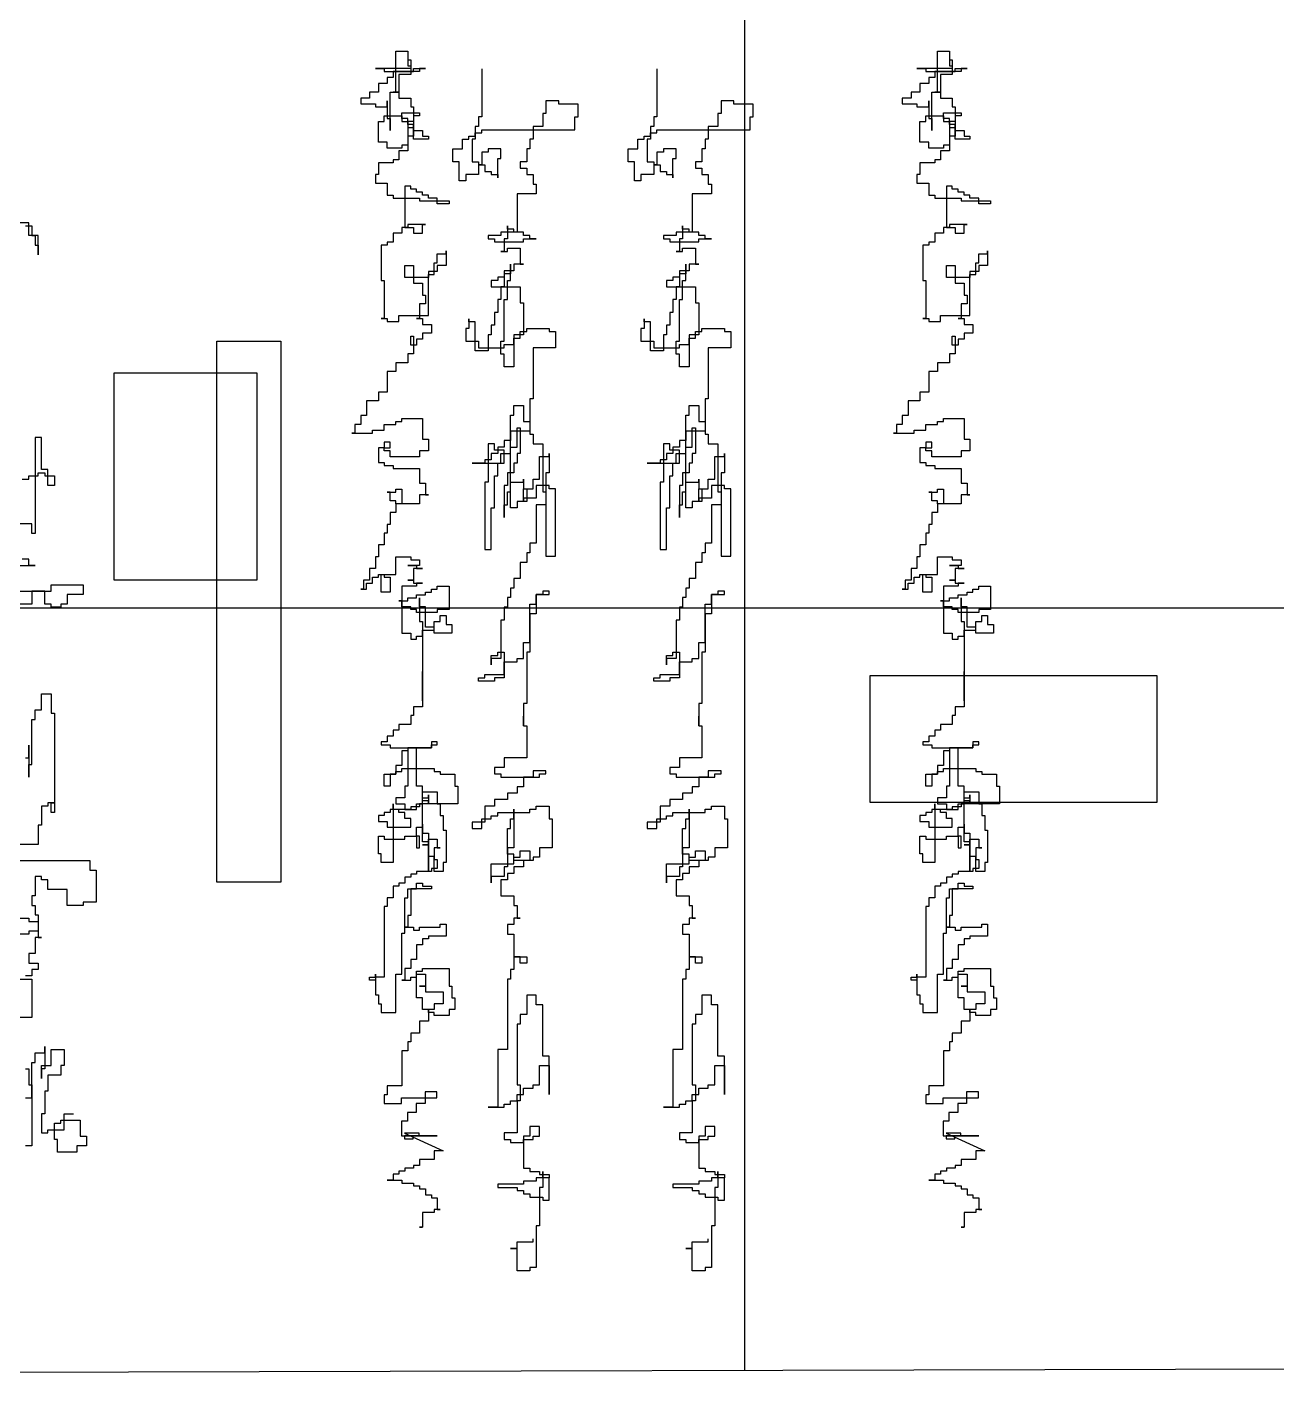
# Model space of a CAD drawing. Extents: x 225307 to 340959, y 27372 to 84205.
# Drawn here: x 320491 to 322197, y 73647 to 75524 of the extents above; entities that cross this region are included whole.
import ezdxf

# ---------------------------------------------------------------- set-up
doc = ezdxf.new("R2010")
doc.units = 0
doc.header["$MEASUREMENT"] = 0
doc.layers.get('0').update_dxf_attribs({"linetype": 'CONTINUOUS'})
for name, color, linetype in [('3', 7, 'CONTINUOUS'), ('PH', 8, 'CONTINUOUS'), ('道路', 3, 'CONTINUOUS')]:
    doc.layers.add(name, color=color, linetype=linetype)

msp = doc.modelspace()

# ---------------------------------------------------------------- linework, layer by layer
at = {"color": 251}
for points in [[(321010.6, 75491.6), (321010.6, 75479.5), (321014.6, 75479.5), (321014.6, 75467.5), (320966.4, 75467.5), (320978.4, 75467.5), (320978.4, 75463.5), (321018.6, 75463.5), (321018.6, 75467.5), (321034.7, 75467.5), (321026.7, 75467.5), (321026.7, 75463.5), (320990.5, 75463.5), (320990.5, 75455.4), (320982.5, 75455.4), (320982.5, 75447.4), (320970.4, 75447.4), (320970.4, 75435.3), (320958.3, 75435.3), (320958.3, 75427.3), (320946.3, 75427.3), (320946.3, 75419.3), (320966.4, 75419.3), (320966.4, 75415.2), (320982.5, 75415.2), (320982.5, 75423.3), (320982.5, 75399.2), (320986.5, 75399.2), (320986.5, 75383.1), (320986.5, 75435.3), (320994.5, 75435.3), (320994.5, 75491.6), (321010.6, 75491.6), (321010.6, 75471.5), (321014.6, 75471.5), (321014.6, 75459.4), (320998.5, 75459.4), (320998.5, 75435.3), (320990.5, 75435.3), (320998.5, 75435.3), (320998.5, 75427.3), (321014.6, 75427.3), (321014.6, 75415.2), (321018.6, 75415.2), (321018.6, 75375.1), (321010.6, 75375.1), (321010.6, 75363), (321002.6, 75363), (321002.6, 75359), (320982.5, 75359), (320982.5, 75367), (320970.4, 75367), (320970.4, 75395.2), (320978.4, 75395.2), (320978.4, 75403.2), (321002.6, 75403.2), (321002.6, 75395.2), (321010.6, 75395.2), (321010.6, 75387.1), (321018.6, 75387.1), (321018.6, 75383.1), (321030.7, 75383.1), (321030.7, 75375.1), (321038.8, 75375.1), (321038.8, 75371.1), (321018.6, 75371.1), (321018.6, 75391.1), (321010.6, 75391.1), (321010.6, 75399.2), (321002.6, 75399.2), (321002.6, 75407.2), (321026.7, 75407.2), (321026.7, 75403.2), (321018.6, 75403.2), (321018.6, 75395.2), (321010.6, 75395.2), (321010.6, 75355), (320998.5, 75355), (320998.5, 75342.9), (320990.5, 75342.9), (320990.5, 75338.9), (320970.4, 75338.9), (320970.4, 75322.8), (320966.4, 75322.8), (320966.4, 75310.8), (320982.5, 75310.8), (320982.5, 75294.7), (320990.5, 75294.7), (320990.5, 75290.7), (321026.7, 75290.7), (321026.7, 75286.7), (321066.9, 75286.7), (321066.9, 75282.7), (321050.8, 75282.7), (321050.8, 75290.7), (321038.8, 75290.7), (321038.8, 75294.7), (321030.7, 75294.7), (321030.7, 75298.7), (321022.7, 75298.7), (321022.7, 75302.7), (321014.6, 75302.7), (321014.6, 75306.8), (321006.6, 75306.8), (321006.6, 75250.5), (321018.6, 75250.5), (321018.6, 75242.5), (321030.7, 75242.5), (321030.7, 75254.5), (321034.7, 75254.5), (321010.6, 75254.5), (321010.6, 75250.5), (321002.6, 75250.5), (321002.6, 75242.5), (320990.5, 75242.5), (320990.5, 75230.4), (320982.5, 75230.4), (320982.5, 75226.4), (320974.4, 75226.4), (320974.4, 75178.2), (320978.4, 75178.2), (320978.4, 75126), (320974.4, 75126), (320982.5, 75126), (320982.5, 75121.9), (320998.5, 75121.9), (320998.5, 75130), (321038.8, 75130), (321038.8, 75186.2), (321046.8, 75186.2), (321046.8, 75202.3), (321050.8, 75202.3), (321050.8, 75214.4), (321062.9, 75214.4), (321062.9, 75218.4), (321062.9, 75198.3), (321050.8, 75198.3), (321050.8, 75190.2), (321038.8, 75190.2), (321038.8, 75182.2), (321006.6, 75182.2), (321006.6, 75198.3), (321018.6, 75198.3), (321018.6, 75174.2), (321030.7, 75174.2), (321030.7, 75158.1), (321034.7, 75158.1), (321034.7, 75146), (321026.7, 75146), (321026.7, 75126), (321022.7, 75126), (321030.7, 75126), (321030.7, 75117.9), (321042.8, 75117.9), (321042.8, 75105.9), (321030.7, 75105.9), (321030.7, 75097.8), (321022.7, 75097.8), (321022.7, 75089.8), (321014.6, 75089.8), (321014.6, 75101.8), (321018.6, 75101.8), (321018.6, 75077.7), (321010.6, 75077.7), (321010.6, 75065.7), (320994.5, 75065.7), (320994.5, 75053.6), (320982.5, 75053.6), (320982.5, 75025.5), (320970.4, 75025.5), (320970.4, 75013.5), (320954.3, 75013.5), (320954.3, 74993.4), (320946.3, 74993.4), (320946.3, 74981.3), (320938.2, 74981.3), (320938.2, 74969.3), (320934.2, 74969.3), (320962.3, 74969.3), (320962.3, 74973.3), (320978.4, 74973.3), (320978.4, 74981.3), (320994.5, 74981.3), (320994.5, 74985.3), (321002.6, 74985.3), (321002.6, 74989.3), (321030.7, 74989.3), (321030.7, 74961.2), (321038.8, 74961.2), (321038.8, 74945.1), (321026.7, 74945.1), (321026.7, 74937.1), (320986.5, 74937.1), (320986.5, 74945.1), (320978.4, 74945.1), (320978.4, 74949.2), (320986.5, 74949.2), (320986.5, 74957.2), (320978.4, 74957.2), (320978.4, 74949.2), (320970.4, 74949.2), (320970.4, 74929.1), (320978.4, 74929.1), (320978.4, 74925.1), (320990.5, 74925.1), (320990.5, 74921), (321026.7, 74921), (321026.7, 74901), (321034.7, 74901), (321034.7, 74884.9), (321038.8, 74884.9), (321026.7, 74884.9), (321026.7, 74872.8), (320994.5, 74872.8), (320994.5, 74876.8), (320986.5, 74876.8), (320986.5, 74888.9), (320982.5, 74888.9), (320994.5, 74888.9), (320994.5, 74892.9), (321002.6, 74892.9), (321002.6, 74872.8), (320994.5, 74872.8), (320994.5, 74860.8), (320986.5, 74860.8), (320986.5, 74844.7), (320982.5, 74844.7), (320982.5, 74832.6), (320978.4, 74832.6), (320978.4, 74816.6), (320970.4, 74816.6), (320970.4, 74800.5), (320966.4, 74800.5), (320966.4, 74784.4), (320958.3, 74784.4), (320958.3, 74768.4), (320950.3, 74768.4), (320950.3, 74756.3), (320946.3, 74756.3), (320954.3, 74756.3), (320954.3, 74764.3), (320962.3, 74764.3), (320962.3, 74772.4), (320970.4, 74772.4), (320970.4, 74776.4), (320978.4, 74776.4), (320978.4, 74772.4), (320986.5, 74772.4), (320986.5, 74752.3), (320974.4, 74752.3), (320974.4, 74776.4), (320994.5, 74776.4), (320994.5, 74800.5), (321014.6, 74800.5), (321014.6, 74796.5), (321026.7, 74796.5), (321026.7, 74788.4), (321010.6, 74788.4), (321022.7, 74788.4), (321022.7, 74784.4), (321030.7, 74784.4), (321018.6, 74784.4), (321018.6, 74768.4), (321010.6, 74768.4), (321018.6, 74768.4), (321018.6, 74764.3), (321030.7, 74764.3), (321022.7, 74764.3), (321022.7, 74760.3), (321002.6, 74760.3), (321002.6, 74740.2), (320998.5, 74740.2), (321010.6, 74740.2), (321010.6, 74744.3), (321022.7, 74744.3), (321022.7, 74748.3), (321034.7, 74748.3), (321034.7, 74752.3), (321042.8, 74752.3), (321042.8, 74756.3), (321050.8, 74756.3), (321050.8, 74760.3), (321066.9, 74760.3), (321066.9, 74728.2), (321050.8, 74728.2), (321050.8, 74724.2), (321022.7, 74724.2), (321022.7, 74728.2), (321014.6, 74728.2), (321014.6, 74732.2), (321002.6, 74732.2), (321002.6, 74740.2), (321002.6, 74696), (321014.6, 74696), (321014.6, 74688), (321022.7, 74688), (321022.7, 74692), (321030.7, 74692), (321030.7, 74700.1), (321046.8, 74700.1), (321046.8, 74712.1), (321054.8, 74712.1), (321054.8, 74720.1), (321062.9, 74720.1), (321062.9, 74708.1), (321070.9, 74708.1), (321070.9, 74696), (321046.8, 74696), (321046.8, 74704.1), (321034.7, 74704.1), (321034.7, 74732.2), (321026.7, 74732.2), (321026.7, 74744.3), (321026.7, 74712.1), (321030.7, 74712.1), (321030.7, 74603.6), (321030.7, 74643.8), (321030.7, 74595.6), (321018.6, 74595.6), (321018.6, 74583.5), (321014.6, 74583.5), (321014.6, 74571.5), (320998.5, 74571.5), (320998.5, 74563.4), (320990.5, 74563.4), (320990.5, 74555.4), (320982.5, 74555.4), (320982.5, 74547.4), (320974.4, 74547.4), (320974.4, 74543.4), (320986.5, 74543.4), (320986.5, 74539.3), (321042.8, 74539.3), (321042.8, 74543.4), (321050.8, 74543.4), (321050.8, 74547.4), (321042.8, 74547.4), (321042.8, 74539.3), (321010.6, 74539.3), (321010.6, 74535.3), (321002.6, 74535.3), (321002.6, 74515.2), (320994.5, 74515.2), (320994.5, 74503.2), (320986.5, 74503.2), (320986.5, 74487.1), (320978.4, 74487.1), (320978.4, 74503.2), (320994.5, 74503.2), (320994.5, 74507.2), (321002.6, 74507.2), (321002.6, 74511.2), (321046.8, 74511.2), (321046.8, 74507.2), (321054.8, 74507.2), (321054.8, 74503.2), (321074.9, 74503.2), (321074.9, 74487.1), (321079, 74487.1), (321079, 74463), (321038.8, 74463), (321038.8, 74467), (321030.7, 74467), (321030.7, 74487.1), (321022.7, 74487.1), (321022.7, 74539.3), (321010.6, 74539.3), (321010.6, 74487.1), (321006.6, 74487.1), (321006.6, 74471), (320994.5, 74471), (320994.5, 74463), (321006.6, 74463), (321006.6, 74455), (321022.7, 74455), (321022.7, 74463), (321030.7, 74463), (321030.7, 74471), (321038.8, 74471), (321038.8, 74475), (321038.8, 74463), (321026.7, 74463), (321026.7, 74459), (321014.6, 74459), (321014.6, 74455), (320986.5, 74455), (320986.5, 74450.9), (320978.4, 74450.9), (320978.4, 74446.9), (320970.4, 74446.9), (320970.4, 74438.9), (320982.5, 74438.9), (320982.5, 74430.9), (321014.6, 74430.9), (321014.6, 74442.9), (321006.6, 74442.9), (321006.6, 74450.9), (320998.5, 74450.9), (320998.5, 74455), (320990.5, 74455), (320990.5, 74463), (320990.5, 74382.6), (320974.4, 74382.6), (320974.4, 74394.7), (320970.4, 74394.7), (320970.4, 74418.8), (320978.4, 74418.8), (320978.4, 74414.8), (321006.6, 74414.8), (321006.6, 74418.8), (321022.7, 74418.8), (321022.7, 74402.7), (321026.7, 74402.7), (321026.7, 74418.8), (321022.7, 74418.8), (321022.7, 74430.9), (321030.7, 74430.9), (321030.7, 74434.9), (321030.7, 74422.8), (321038.8, 74422.8), (321038.8, 74370.6), (321038.8, 74410.8), (321030.7, 74410.8), (321030.7, 74479.1), (321050.8, 74479.1), (321050.8, 74463), (321054.8, 74463), (321054.8, 74446.9), (321058.9, 74446.9), (321058.9, 74426.8), (321062.9, 74426.8), (321062.9, 74382.6), (321058.9, 74382.6), (321058.9, 74370.6), (321046.8, 74370.6), (321046.8, 74390.7), (321038.8, 74390.7), (321038.8, 74406.7), (321030.7, 74406.7), (321038.8, 74406.7), (321038.8, 74414.8), (321050.8, 74414.8), (321050.8, 74402.7), (321054.8, 74402.7), (321046.8, 74402.7), (321046.8, 74386.7), (321050.8, 74386.7), (321050.8, 74374.6), (321042.8, 74374.6), (321042.8, 74370.6), (321022.7, 74370.6), (321022.7, 74366.6), (321014.6, 74366.6), (321014.6, 74362.5), (321006.6, 74362.5), (321006.6, 74354.5), (320998.5, 74354.5), (320998.5, 74350.5), (320990.5, 74350.5), (320990.5, 74334.4), (320982.5, 74334.4), (320982.5, 74322.4), (320978.4, 74322.4), (320978.4, 74225.9), (320966.4, 74225.9), (320966.4, 74221.9), (320958.3, 74221.9), (320958.3, 74225.9), (320966.4, 74225.9), (320966.4, 74230), (320966.4, 74201.8), (320970.4, 74201.8), (320970.4, 74189.8), (320974.4, 74189.8), (320974.4, 74177.7), (320994.5, 74177.7), (320994.5, 74230), (321002.6, 74230), (321002.6, 74286.2), (321006.6, 74286.2), (321006.6, 74334.4), (321010.6, 74334.4), (321010.6, 74346.5), (321022.7, 74346.5), (321022.7, 74354.5), (321030.7, 74354.5), (321030.7, 74350.5), (321042.8, 74350.5), (321042.8, 74346.5), (321014.6, 74346.5), (321014.6, 74310.3), (321010.6, 74310.3), (321010.6, 74294.2), (321006.6, 74294.2), (321018.6, 74294.2), (321018.6, 74290.2), (321026.7, 74290.2), (321026.7, 74294.2), (321054.8, 74294.2), (321054.8, 74298.3), (321062.9, 74298.3), (321062.9, 74282.2), (321038.8, 74282.2), (321038.8, 74278.2), (321030.7, 74278.2), (321030.7, 74270.1), (321022.7, 74270.1), (321022.7, 74250), (321014.6, 74250), (321014.6, 74238), (321006.6, 74238), (321006.6, 74221.9), (321002.6, 74221.9), (321014.6, 74221.9), (321014.6, 74225.9), (321022.7, 74225.9), (321022.7, 74234), (321030.7, 74234), (321030.7, 74238), (321066.9, 74238), (321066.9, 74213.9), (321070.9, 74213.9), (321070.9, 74197.8), (321074.9, 74197.8), (321074.9, 74181.7), (321066.9, 74181.7), (321066.9, 74173.7), (321046.8, 74173.7), (321046.8, 74177.7), (321038.8, 74177.7), (321038.8, 74181.7), (321030.7, 74181.7), (321030.7, 74197.8), (321022.7, 74197.8), (321022.7, 74230), (321034.7, 74230), (321034.7, 74213.9), (321026.7, 74213.9), (321034.7, 74213.9), (321034.7, 74205.8), (321058.9, 74205.8), (321058.9, 74189.8), (321046.8, 74189.8), (321046.8, 74181.7), (321038.8, 74181.7), (321038.8, 74165.7), (321026.7, 74165.7), (321026.7, 74149.6), (321014.6, 74149.6), (321014.6, 74137.5), (321010.6, 74137.5), (321010.6, 74125.5), (321002.6, 74125.5), (321002.6, 74077.3), (320982.5, 74077.3), (320982.5, 74065.2), (320978.4, 74065.2), (320978.4, 74053.2), (321002, 74053.2), (321002, 74061.2), (321050.2, 74061.2), (321050.2, 74069.2), (321034.2, 74069.2), (321034.2, 74053.2), (321022.1, 74053.2), (321022.1, 74041.1), (321010, 74041.1), (321010, 74029.1), (321002, 74029.1), (321002, 74009), (321050.8, 74009), (321006, 74009), (321006, 74004.9), (321018.1, 74004.9), (321018.1, 74009), (321026.1, 74009), (321026.1, 74013), (321006, 74013), (321058.9, 73988.9), (321046.8, 73988.9), (321046.8, 73976.8), (321026.7, 73976.8), (321026.7, 73968.8), (321018.6, 73968.8), (321018.6, 73964.8), (321006.6, 73964.8), (321006.6, 73960.8), (320998.5, 73960.8), (320998.5, 73956.7), (320990.5, 73956.7), (320990.5, 73948.7), (320982.5, 73948.7), (321002.6, 73948.7), (321002.6, 73944.7), (321018.6, 73944.7), (321018.6, 73940.7), (321026.7, 73940.7), (321026.7, 73936.6), (321034.7, 73936.6), (321034.7, 73928.6), (321042.8, 73928.6), (321042.8, 73924.6), (321050.8, 73924.6), (321050.8, 73908.5), (321054.8, 73908.5), (321046.8, 73908.5), (321046.8, 73904.5), (321030.7, 73904.5), (321030.7, 73884.4), (321026.7, 73884.4), (321030.7, 73884.4)], [(321750.3, 75491.6), (321750.3, 75479.5), (321754.3, 75479.5), (321754.3, 75467.5), (321706, 75467.5), (321718.1, 75467.5), (321718.1, 75463.5), (321758.3, 75463.5), (321758.3, 75467.5), (321774.4, 75467.5), (321766.3, 75467.5), (321766.3, 75463.5), (321730.2, 75463.5), (321730.2, 75455.4), (321722.1, 75455.4), (321722.1, 75447.4), (321710, 75447.4), (321710, 75435.3), (321698, 75435.3), (321698, 75427.3), (321685.9, 75427.3), (321685.9, 75419.3), (321706, 75419.3), (321706, 75415.2), (321722.1, 75415.2), (321722.1, 75423.3), (321722.1, 75399.2), (321726.1, 75399.2), (321726.1, 75383.1), (321726.1, 75435.3), (321734.2, 75435.3), (321734.2, 75491.6), (321750.3, 75491.6), (321750.3, 75471.5), (321754.3, 75471.5), (321754.3, 75459.4), (321738.2, 75459.4), (321738.2, 75435.3), (321730.2, 75435.3), (321738.2, 75435.3), (321738.2, 75427.3), (321754.3, 75427.3), (321754.3, 75415.2), (321758.3, 75415.2), (321758.3, 75375.1), (321750.3, 75375.1), (321750.3, 75363), (321742.2, 75363), (321742.2, 75359), (321722.1, 75359), (321722.1, 75367), (321710, 75367), (321710, 75395.2), (321718.1, 75395.2), (321718.1, 75403.2), (321742.2, 75403.2), (321742.2, 75395.2), (321750.3, 75395.2), (321750.3, 75387.1), (321758.3, 75387.1), (321758.3, 75383.1), (321770.4, 75383.1), (321770.4, 75375.1), (321778.4, 75375.1), (321778.4, 75371.1), (321758.3, 75371.1), (321758.3, 75391.1), (321750.3, 75391.1), (321750.3, 75399.2), (321742.2, 75399.2), (321742.2, 75407.2), (321766.3, 75407.2), (321766.3, 75403.2), (321758.3, 75403.2), (321758.3, 75395.2), (321750.3, 75395.2), (321750.3, 75355), (321738.2, 75355), (321738.2, 75342.9), (321730.2, 75342.9), (321730.2, 75338.9), (321710, 75338.9), (321710, 75322.8), (321706, 75322.8), (321706, 75310.8), (321722.1, 75310.8), (321722.1, 75294.7), (321730.2, 75294.7), (321730.2, 75290.7), (321766.3, 75290.7), (321766.3, 75286.7), (321806.6, 75286.7), (321806.6, 75282.7), (321790.5, 75282.7), (321790.5, 75290.7), (321778.4, 75290.7), (321778.4, 75294.7), (321770.4, 75294.7), (321770.4, 75298.7), (321762.3, 75298.7), (321762.3, 75302.7), (321754.3, 75302.7), (321754.3, 75306.8), (321746.2, 75306.8), (321746.2, 75250.5), (321758.3, 75250.5), (321758.3, 75242.5), (321770.4, 75242.5), (321770.4, 75254.5), (321774.4, 75254.5), (321750.3, 75254.5), (321750.3, 75250.5), (321742.2, 75250.5), (321742.2, 75242.5), (321730.2, 75242.5), (321730.2, 75230.4), (321722.1, 75230.4), (321722.1, 75226.4), (321714.1, 75226.4), (321714.1, 75178.2), (321718.1, 75178.2), (321718.1, 75126), (321714.1, 75126), (321722.1, 75126), (321722.1, 75121.9), (321738.2, 75121.9), (321738.2, 75130), (321778.4, 75130), (321778.4, 75186.2), (321786.5, 75186.2), (321786.5, 75202.3), (321790.5, 75202.3), (321790.5, 75214.4), (321802.5, 75214.4), (321802.5, 75218.4), (321802.5, 75198.3), (321790.5, 75198.3), (321790.5, 75190.2), (321778.4, 75190.2), (321778.4, 75182.2), (321746.2, 75182.2), (321746.2, 75198.3), (321758.3, 75198.3), (321758.3, 75174.2), (321770.4, 75174.2), (321770.4, 75158.1), (321774.4, 75158.1), (321774.4, 75146), (321766.3, 75146), (321766.3, 75126), (321762.3, 75126), (321770.4, 75126), (321770.4, 75117.9), (321782.4, 75117.9), (321782.4, 75105.9), (321770.4, 75105.9), (321770.4, 75097.8), (321762.3, 75097.8), (321762.3, 75089.8), (321754.3, 75089.8), (321754.3, 75101.8), (321758.3, 75101.8), (321758.3, 75077.7), (321750.3, 75077.7), (321750.3, 75065.7), (321734.2, 75065.7), (321734.2, 75053.6), (321722.1, 75053.6), (321722.1, 75025.5), (321710, 75025.5), (321710, 75013.5), (321694, 75013.5), (321694, 74993.4), (321685.9, 74993.4), (321685.9, 74981.3), (321677.9, 74981.3), (321677.9, 74969.3), (321673.9, 74969.3), (321702, 74969.3), (321702, 74973.3), (321718.1, 74973.3), (321718.1, 74981.3), (321734.2, 74981.3), (321734.2, 74985.3), (321742.2, 74985.3), (321742.2, 74989.3), (321770.4, 74989.3), (321770.4, 74961.2), (321778.4, 74961.2), (321778.4, 74945.1), (321766.3, 74945.1), (321766.3, 74937.1), (321726.1, 74937.1), (321726.1, 74945.1), (321718.1, 74945.1), (321718.1, 74949.2), (321726.1, 74949.2), (321726.1, 74957.2), (321718.1, 74957.2), (321718.1, 74949.2), (321710, 74949.2), (321710, 74929.1), (321718.1, 74929.1), (321718.1, 74925.1), (321730.2, 74925.1), (321730.2, 74921), (321766.3, 74921), (321766.3, 74901), (321774.4, 74901), (321774.4, 74884.9), (321778.4, 74884.9), (321766.3, 74884.9), (321766.3, 74872.8), (321734.2, 74872.8), (321734.2, 74876.8), (321726.1, 74876.8), (321726.1, 74888.9), (321722.1, 74888.9), (321734.2, 74888.9), (321734.2, 74892.9), (321742.2, 74892.9), (321742.2, 74872.8), (321734.2, 74872.8), (321734.2, 74860.8), (321726.1, 74860.8), (321726.1, 74844.7), (321722.1, 74844.7), (321722.1, 74832.6), (321718.1, 74832.6), (321718.1, 74816.6), (321710, 74816.6), (321710, 74800.5), (321706, 74800.5), (321706, 74784.4), (321698, 74784.4), (321698, 74768.4), (321689.9, 74768.4), (321689.9, 74756.3), (321685.9, 74756.3), (321694, 74756.3), (321694, 74764.3), (321702, 74764.3), (321702, 74772.4), (321710, 74772.4), (321710, 74776.4), (321718.1, 74776.4), (321718.1, 74772.4), (321726.1, 74772.4), (321726.1, 74752.3), (321714.1, 74752.3), (321714.1, 74776.4), (321734.2, 74776.4), (321734.2, 74800.5), (321754.3, 74800.5), (321754.3, 74796.5), (321766.3, 74796.5), (321766.3, 74788.4), (321750.3, 74788.4), (321762.3, 74788.4), (321762.3, 74784.4), (321770.4, 74784.4), (321758.3, 74784.4), (321758.3, 74768.4), (321750.3, 74768.4), (321758.3, 74768.4), (321758.3, 74764.3), (321770.4, 74764.3), (321762.3, 74764.3), (321762.3, 74760.3), (321742.2, 74760.3), (321742.2, 74740.2), (321738.2, 74740.2), (321750.3, 74740.2), (321750.3, 74744.3), (321762.3, 74744.3), (321762.3, 74748.3), (321774.4, 74748.3), (321774.4, 74752.3), (321782.4, 74752.3), (321782.4, 74756.3), (321790.5, 74756.3), (321790.5, 74760.3), (321806.6, 74760.3), (321806.6, 74728.2), (321790.5, 74728.2), (321790.5, 74724.2), (321762.3, 74724.2), (321762.3, 74728.2), (321754.3, 74728.2), (321754.3, 74732.2), (321742.2, 74732.2), (321742.2, 74740.2), (321742.2, 74696), (321754.3, 74696), (321754.3, 74688), (321762.3, 74688), (321762.3, 74692), (321770.4, 74692), (321770.4, 74700.1), (321786.5, 74700.1), (321786.5, 74712.1), (321794.5, 74712.1), (321794.5, 74720.1), (321802.5, 74720.1), (321802.5, 74708.1), (321810.6, 74708.1), (321810.6, 74696), (321786.5, 74696), (321786.5, 74704.1), (321774.4, 74704.1), (321774.4, 74732.2), (321766.3, 74732.2), (321766.3, 74744.3), (321766.3, 74712.1), (321770.4, 74712.1), (321770.4, 74603.6), (321770.4, 74643.8), (321770.4, 74595.6), (321758.3, 74595.6), (321758.3, 74583.5), (321754.3, 74583.5), (321754.3, 74571.5), (321738.2, 74571.5), (321738.2, 74563.4), (321730.2, 74563.4), (321730.2, 74555.4), (321722.1, 74555.4), (321722.1, 74547.4), (321714.1, 74547.4), (321714.1, 74543.4), (321726.1, 74543.4), (321726.1, 74539.3), (321782.4, 74539.3), (321782.4, 74543.4), (321790.5, 74543.4), (321790.5, 74547.4), (321782.4, 74547.4), (321782.4, 74539.3), (321750.3, 74539.3), (321750.3, 74535.3), (321742.2, 74535.3), (321742.2, 74515.2), (321734.2, 74515.2), (321734.2, 74503.2), (321726.1, 74503.2), (321726.1, 74487.1), (321718.1, 74487.1), (321718.1, 74503.2), (321734.2, 74503.2), (321734.2, 74507.2), (321742.2, 74507.2), (321742.2, 74511.2), (321786.5, 74511.2), (321786.5, 74507.2), (321794.5, 74507.2), (321794.5, 74503.2), (321814.6, 74503.2), (321814.6, 74487.1), (321818.6, 74487.1), (321818.6, 74463), (321778.4, 74463), (321778.4, 74467), (321770.4, 74467), (321770.4, 74487.1), (321762.3, 74487.1), (321762.3, 74539.3), (321750.3, 74539.3), (321750.3, 74487.1), (321746.2, 74487.1), (321746.2, 74471), (321734.2, 74471), (321734.2, 74463), (321746.2, 74463), (321746.2, 74455), (321762.3, 74455), (321762.3, 74463), (321770.4, 74463), (321770.4, 74471), (321778.4, 74471), (321778.4, 74475), (321778.4, 74463), (321766.3, 74463), (321766.3, 74459), (321754.3, 74459), (321754.3, 74455), (321726.1, 74455), (321726.1, 74450.9), (321718.1, 74450.9), (321718.1, 74446.9), (321710, 74446.9), (321710, 74438.9), (321722.1, 74438.9), (321722.1, 74430.9), (321754.3, 74430.9), (321754.3, 74442.9), (321746.2, 74442.9), (321746.2, 74450.9), (321738.2, 74450.9), (321738.2, 74455), (321730.2, 74455), (321730.2, 74463), (321730.2, 74382.6), (321714.1, 74382.6), (321714.1, 74394.7), (321710, 74394.7), (321710, 74418.8), (321718.1, 74418.8), (321718.1, 74414.8), (321746.2, 74414.8), (321746.2, 74418.8), (321762.3, 74418.8), (321762.3, 74402.7), (321766.3, 74402.7), (321766.3, 74418.8), (321762.3, 74418.8), (321762.3, 74430.9), (321770.4, 74430.9), (321770.4, 74434.9), (321770.4, 74422.8), (321778.4, 74422.8), (321778.4, 74370.6), (321778.4, 74410.8), (321770.4, 74410.8), (321770.4, 74479.1), (321790.5, 74479.1), (321790.5, 74463), (321794.5, 74463), (321794.5, 74446.9), (321798.5, 74446.9), (321798.5, 74426.8), (321802.5, 74426.8), (321802.5, 74382.6), (321798.5, 74382.6), (321798.5, 74370.6), (321786.5, 74370.6), (321786.5, 74390.7), (321778.4, 74390.7), (321778.4, 74406.7), (321770.4, 74406.7), (321778.4, 74406.7), (321778.4, 74414.8), (321790.5, 74414.8), (321790.5, 74402.7), (321794.5, 74402.7), (321786.5, 74402.7), (321786.5, 74386.7), (321790.5, 74386.7), (321790.5, 74374.6), (321782.4, 74374.6), (321782.4, 74370.6), (321762.3, 74370.6), (321762.3, 74366.6), (321754.3, 74366.6), (321754.3, 74362.5), (321746.2, 74362.5), (321746.2, 74354.5), (321738.2, 74354.5), (321738.2, 74350.5), (321730.2, 74350.5), (321730.2, 74334.4), (321722.1, 74334.4), (321722.1, 74322.4), (321718.1, 74322.4), (321718.1, 74225.9), (321706, 74225.9), (321706, 74221.9), (321698, 74221.9), (321698, 74225.9), (321706, 74225.9), (321706, 74230), (321706, 74201.8), (321710, 74201.8), (321710, 74189.8), (321714.1, 74189.8), (321714.1, 74177.7), (321734.2, 74177.7), (321734.2, 74230), (321742.2, 74230), (321742.2, 74286.2), (321746.2, 74286.2), (321746.2, 74334.4), (321750.3, 74334.4), (321750.3, 74346.5), (321762.3, 74346.5), (321762.3, 74354.5), (321770.4, 74354.5), (321770.4, 74350.5), (321782.4, 74350.5), (321782.4, 74346.5), (321754.3, 74346.5), (321754.3, 74310.3), (321750.3, 74310.3), (321750.3, 74294.2), (321746.2, 74294.2), (321758.3, 74294.2), (321758.3, 74290.2), (321766.3, 74290.2), (321766.3, 74294.2), (321794.5, 74294.2), (321794.5, 74298.3), (321802.5, 74298.3), (321802.5, 74282.2), (321778.4, 74282.2), (321778.4, 74278.2), (321770.4, 74278.2), (321770.4, 74270.1), (321762.3, 74270.1), (321762.3, 74250), (321754.3, 74250), (321754.3, 74238), (321746.2, 74238), (321746.2, 74221.9), (321742.2, 74221.9), (321754.3, 74221.9), (321754.3, 74225.9), (321762.3, 74225.9), (321762.3, 74234), (321770.4, 74234), (321770.4, 74238), (321806.6, 74238), (321806.6, 74213.9), (321810.6, 74213.9), (321810.6, 74197.8), (321814.6, 74197.8), (321814.6, 74181.7), (321806.6, 74181.7), (321806.6, 74173.7), (321786.5, 74173.7), (321786.5, 74177.7), (321778.4, 74177.7), (321778.4, 74181.7), (321770.4, 74181.7), (321770.4, 74197.8), (321762.3, 74197.8), (321762.3, 74230), (321774.4, 74230), (321774.4, 74213.9), (321766.3, 74213.9), (321774.4, 74213.9), (321774.4, 74205.8), (321798.5, 74205.8), (321798.5, 74189.8), (321786.5, 74189.8), (321786.5, 74181.7), (321778.4, 74181.7), (321778.4, 74165.7), (321766.3, 74165.7), (321766.3, 74149.6), (321754.3, 74149.6), (321754.3, 74137.5), (321750.3, 74137.5), (321750.3, 74125.5), (321742.2, 74125.5), (321742.2, 74077.3), (321722.1, 74077.3), (321722.1, 74065.2), (321718.1, 74065.2), (321718.1, 74053.2), (321741.6, 74053.2), (321741.6, 74061.2), (321789.9, 74061.2), (321789.9, 74069.2), (321773.8, 74069.2), (321773.8, 74053.2), (321761.8, 74053.2), (321761.8, 74041.1), (321749.7, 74041.1), (321749.7, 74029.1), (321741.6, 74029.1), (321741.6, 74009), (321790.5, 74009), (321745.7, 74009), (321745.7, 74004.9), (321757.7, 74004.9), (321757.7, 74009), (321765.8, 74009), (321765.8, 74013), (321745.7, 74013), (321798.5, 73988.9), (321786.5, 73988.9), (321786.5, 73976.8), (321766.3, 73976.8), (321766.3, 73968.8), (321758.3, 73968.8), (321758.3, 73964.8), (321746.2, 73964.8), (321746.2, 73960.8), (321738.2, 73960.8), (321738.2, 73956.7), (321730.2, 73956.7), (321730.2, 73948.7), (321722.1, 73948.7), (321742.2, 73948.7), (321742.2, 73944.7), (321758.3, 73944.7), (321758.3, 73940.7), (321766.3, 73940.7), (321766.3, 73936.6), (321774.4, 73936.6), (321774.4, 73928.6), (321782.4, 73928.6), (321782.4, 73924.6), (321790.5, 73924.6), (321790.5, 73908.5), (321794.5, 73908.5), (321786.5, 73908.5), (321786.5, 73904.5), (321770.4, 73904.5), (321770.4, 73884.4), (321766.3, 73884.4), (321770.4, 73884.4)], [(321111.6, 75467.3), (321111.6, 75401.6), (321107.2, 75401.6), (321107.2, 75388.4), (321102.8, 75388.4), (321102.8, 75370.9), (321098.4, 75370.9), (321098.4, 75340.3), (321107.2, 75340.3), (321107.2, 75335.9), (321116, 75335.9), (321116, 75327.1), (321124.7, 75327.1), (321124.7, 75322.7), (321133.5, 75322.7), (321133.5, 75318.4), (321133.5, 75344.6), (321137.9, 75344.6), (321137.9, 75357.8), (321120.4, 75357.8), (321120.4, 75353.4), (321111.6, 75353.4), (321111.6, 75335.9), (321107.2, 75335.9), (321107.2, 75322.7), (321089.7, 75322.7), (321089.7, 75314), (321080.9, 75314), (321080.9, 75340.3), (321072.1, 75340.3), (321072.1, 75357.8), (321085.3, 75357.8), (321085.3, 75370.9), (321094.1, 75370.9), (321094.1, 75375.3), (321102.8, 75375.3), (321102.8, 75379.7), (321111.6, 75379.7), (321111.6, 75384.1), (321238.7, 75384.1), (321238.7, 75401.6), (321243.1, 75401.6), (321243.1, 75419.1), (321216.8, 75419.1), (321216.8, 75423.5), (321199.3, 75423.5), (321199.3, 75406), (321194.9, 75406), (321194.9, 75388.4), (321181.7, 75388.4), (321181.7, 75370.9), (321177.3, 75370.9), (321177.3, 75357.8), (321173, 75357.8), (321173, 75340.3), (321164.2, 75340.3), (321164.2, 75331.5), (321173, 75331.5), (321173, 75322.7), (321181.7, 75322.7), (321181.7, 75309.6), (321186.1, 75309.6), (321186.1, 75296.5), (321159.8, 75296.5), (321159.8, 75243.9), (321137.9, 75243.9), (321137.9, 75239.5), (321120.4, 75239.5), (321120.4, 75235.1), (321129.1, 75235.1), (321129.1, 75230.8), (321168.6, 75230.8), (321168.6, 75235.1), (321186.1, 75235.1), (321177.3, 75235.1), (321177.3, 75239.5), (321168.6, 75239.5), (321168.6, 75243.9), (321155.4, 75243.9), (321155.4, 75248.3), (321146.7, 75248.3), (321146.7, 75252.7), (321146.7, 75235.1), (321142.3, 75235.1), (321142.3, 75217.6), (321137.9, 75217.6), (321146.7, 75217.6), (321146.7, 75222), (321164.2, 75222), (321164.2, 75200.1), (321168.6, 75200.1), (321155.4, 75200.1), (321155.4, 75191.3), (321142.3, 75191.3), (321142.3, 75182.6), (321133.5, 75182.6), (321133.5, 75178.2), (321124.7, 75178.2), (321124.7, 75169.4), (321164.2, 75169.4), (321164.2, 75147.5), (321168.6, 75147.5), (321168.6, 75103.7), (321155.4, 75103.7), (321155.4, 75059.9), (321142.3, 75059.9), (321142.3, 75077.5), (321137.9, 75077.5), (321137.9, 75095), (321142.3, 75095), (321142.3, 75151.9), (321146.7, 75151.9), (321146.7, 75178.2), (321151, 75178.2), (321151, 75200.1), (321151, 75187), (321142.3, 75187), (321142.3, 75169.4), (321137.9, 75169.4), (321137.9, 75151.9), (321133.5, 75151.9), (321133.5, 75134.4), (321129.1, 75134.4), (321129.1, 75116.9), (321124.7, 75116.9), (321124.7, 75103.7), (321120.4, 75103.7), (321120.4, 75081.8), (321102.8, 75081.8), (321102.8, 75121.3), (321094.1, 75121.3), (321094.1, 75125.6), (321094.1, 75112.5), (321089.7, 75112.5), (321089.7, 75095), (321107.2, 75095), (321107.2, 75086.2), (321142.3, 75086.2), (321142.3, 75090.6), (321155.4, 75090.6), (321155.4, 75099.4), (321164.2, 75099.4), (321164.2, 75108.1), (321173, 75108.1), (321173, 75112.5), (321203.6, 75112.5), (321203.6, 75108.1), (321212.4, 75108.1), (321212.4, 75086.2), (321181.7, 75086.2), (321181.7, 75016.1), (321177.3, 75016.1), (321177.3, 74972.3), (321151, 74972.3), (321151, 74959.2), (321142.3, 74959.2), (321142.3, 74950.4), (321133.5, 74950.4), (321133.5, 74941.7), (321124.7, 74941.7), (321124.7, 74932.9), (321116, 74932.9), (321116, 74928.5), (321098.4, 74928.5), (321142.3, 74928.5), (321142.3, 74946.1), (321129.1, 74946.1), (321129.1, 74954.8), (321120.4, 74954.8), (321120.4, 74902.3), (321116, 74902.3), (321116, 74810.3), (321124.7, 74810.3), (321124.7, 74867.2), (321129.1, 74867.2), (321129.1, 74911), (321133.5, 74911), (321133.5, 74928.5), (321137.9, 74928.5), (321137.9, 74941.7), (321151, 74941.7), (321151, 74950.4), (321159.8, 74950.4), (321159.8, 74976.7), (321164.2, 74976.7), (321164.2, 74941.7), (321159.8, 74941.7), (321159.8, 74928.5), (321155.4, 74928.5), (321155.4, 74915.4), (321146.7, 74915.4), (321146.7, 74897.9), (321142.3, 74897.9), (321142.3, 74854.1), (321142.3, 74871.6), (321146.7, 74871.6), (321146.7, 74889.1), (321151, 74889.1), (321151, 74902.3), (321168.6, 74902.3), (321168.6, 74906.6), (321168.6, 74893.5), (321173, 74893.5), (321173, 74876), (321159.8, 74876), (321159.8, 74867.2), (321151, 74867.2), (321151, 74994.2), (321155.4, 74994.2), (321155.4, 75007.4), (321168.6, 75007.4), (321168.6, 74985.5), (321177.3, 74985.5), (321177.3, 74968), (321181.7, 74968), (321181.7, 74954.8), (321194.9, 74954.8), (321194.9, 74889.1), (321199.3, 74889.1), (321199.3, 74801.5), (321212.4, 74801.5), (321212.4, 74893.5), (321203.6, 74893.5), (321203.6, 74897.9), (321186.1, 74897.9), (321186.1, 74880.4), (321168.6, 74880.4), (321168.6, 74876), (321168.6, 74893.5), (321181.7, 74893.5), (321181.7, 74906.6), (321190.5, 74906.6), (321190.5, 74937.3), (321203.6, 74937.3), (321203.6, 74941.7), (321203.6, 74915.4), (321199.3, 74915.4), (321199.3, 74871.6), (321186.1, 74871.6), (321186.1, 74819), (321177.3, 74819), (321177.3, 74805.9), (321173, 74805.9), (321173, 74792.8), (321164.2, 74792.8), (321164.2, 74770.9), (321155.4, 74770.9), (321155.4, 74757.7), (321151, 74757.7), (321151, 74744.6), (321146.7, 74744.6), (321146.7, 74731.4), (321142.3, 74731.4), (321142.3, 74713.9), (321137.9, 74713.9), (321137.9, 74661.4), (321124.7, 74661.4), (321124.7, 74652.6), (321124.7, 74665.7), (321133.5, 74665.7), (321133.5, 74670.1), (321142.3, 74670.1), (321142.3, 74635.1), (321129.1, 74635.1), (321129.1, 74630.7), (321107.2, 74630.7), (321107.2, 74635.1), (321116, 74635.1), (321116, 74639.5), (321142.3, 74639.5), (321142.3, 74657), (321159.8, 74657), (321159.8, 74661.4), (321168.6, 74661.4), (321168.6, 74683.3), (321177.3, 74683.3), (321177.3, 74735.8), (321186.1, 74735.8), (321186.1, 74749), (321203.6, 74749), (321203.6, 74753.3), (321194.9, 74753.3), (321194.9, 74749), (321186.1, 74749), (321186.1, 74722.7), (321177.3, 74722.7), (321177.3, 74670.1), (321173, 74670.1), (321173, 74600), (321168.6, 74600), (321168.6, 74569.4), (321168.6, 74582.5), (321168.6, 74569.4), (321173, 74569.4), (321173, 74525.6), (321142.3, 74525.6), (321142.3, 74512.4), (321129.1, 74512.4), (321129.1, 74503.7), (321137.9, 74503.7), (321137.9, 74499.3), (321190.5, 74499.3), (321190.5, 74503.7), (321199.3, 74503.7), (321199.3, 74508.1), (321181.7, 74508.1), (321181.7, 74499.3), (321168.6, 74499.3), (321168.6, 74486.2), (321159.8, 74486.2), (321159.8, 74477.4), (321146.7, 74477.4), (321146.7, 74468.6), (321129.1, 74468.6), (321129.1, 74459.9), (321116, 74459.9), (321116, 74438), (321098.4, 74438), (321098.4, 74429.2), (321111.6, 74429.2), (321111.6, 74442.4), (321124.7, 74442.4), (321124.7, 74446.7), (321133.5, 74446.7), (321133.5, 74451.1), (321177.3, 74451.1), (321177.3, 74455.5), (321186.1, 74455.5), (321186.1, 74459.9), (321203.6, 74459.9), (321203.6, 74442.4), (321208, 74442.4), (321208, 74402.9), (321190.5, 74402.9), (321190.5, 74389.8), (321181.7, 74389.8), (321181.7, 74385.4), (321155.4, 74385.4), (321155.4, 74394.2), (321146.7, 74394.2), (321146.7, 74429.2), (321151, 74429.2), (321151, 74442.4), (321155.4, 74442.4), (321155.4, 74455.5), (321155.4, 74402.9), (321146.7, 74402.9), (321146.7, 74376.7), (321142.3, 74376.7), (321142.3, 74363.5), (321124.7, 74363.5), (321124.7, 74354.8), (321124.7, 74381), (321155.4, 74381), (321155.4, 74389.8), (321164.2, 74389.8), (321164.2, 74398.6), (321177.3, 74398.6), (321177.3, 74385.4), (321168.6, 74385.4), (321168.6, 74376.7), (321155.4, 74376.7), (321155.4, 74367.9), (321146.7, 74367.9), (321146.7, 74359.1), (321137.9, 74359.1), (321137.9, 74337.2), (321155.4, 74337.2), (321155.4, 74324.1), (321159.8, 74324.1), (321159.8, 74306.6), (321164.2, 74306.6), (321155.4, 74306.6), (321155.4, 74297.8), (321146.7, 74297.8), (321146.7, 74284.7), (321155.4, 74284.7), (321155.4, 74254), (321173, 74254), (321173, 74245.3), (321164.2, 74245.3), (321164.2, 74254), (321155.4, 74254), (321155.4, 74236.5), (321151, 74236.5), (321151, 74223.4), (321146.7, 74223.4), (321146.7, 74127), (321133.5, 74127), (321133.5, 74048.2), (321120.4, 74048.2), (321142.3, 74048.2), (321142.3, 74052.5), (321151, 74052.5), (321151, 74056.9), (321159.8, 74056.9), (321159.8, 74065.7), (321168.6, 74065.7), (321168.6, 74074.4), (321181.7, 74074.4), (321181.7, 74078.8), (321190.5, 74078.8), (321190.5, 74105.1), (321203.6, 74105.1), (321203.6, 74065.7), (321203.6, 74118.2), (321194.9, 74118.2), (321194.9, 74188.3), (321186.1, 74188.3), (321186.1, 74201.5), (321173, 74201.5), (321173, 74175.2), (321164.2, 74175.2), (321164.2, 74162), (321159.8, 74162), (321159.8, 74078.8), (321164.2, 74078.8), (321164.2, 74056.9), (321159.8, 74056.9), (321159.8, 74013.1), (321142.3, 74013.1), (321142.3, 74004.4), (321151, 74004.4), (321151, 74000), (321168.6, 74000), (321168.6, 74004.4), (321181.7, 74004.4), (321181.7, 74008.7), (321190.5, 74008.7), (321190.5, 74021.9), (321177.3, 74021.9), (321177.3, 74008.7), (321168.6, 74008.7), (321168.6, 73964.9), (321177.3, 73964.9), (321177.3, 73960.6), (321190.5, 73960.6), (321190.5, 73956.2), (321203.6, 73956.2), (321203.6, 73951.8), (321186.1, 73951.8), (321186.1, 73947.4), (321168.6, 73947.4), (321168.6, 73943), (321133.5, 73943), (321133.5, 73938.7), (321159.8, 73938.7), (321159.8, 73934.3), (321168.6, 73934.3), (321168.6, 73929.9), (321177.3, 73929.9), (321177.3, 73925.5), (321194.9, 73925.5), (321194.9, 73921.1), (321203.6, 73921.1), (321203.6, 73951.8), (321194.9, 73951.8), (321194.9, 73960.6), (321194.9, 73938.7), (321190.5, 73938.7), (321190.5, 73886.1), (321186.1, 73886.1), (321186.1, 73829.2), (321177.3, 73829.2), (321177.3, 73824.8), (321159.8, 73824.8), (321159.8, 73855.4), (321151, 73855.4), (321159.8, 73855.4), (321159.8, 73864.2), (321181.7, 73864.2), (321181.7, 73868.6)], [(321350.9, 75467.3), (321350.9, 75401.6), (321346.5, 75401.6), (321346.5, 75388.4), (321342.1, 75388.4), (321342.1, 75370.9), (321337.7, 75370.9), (321337.7, 75340.3), (321346.5, 75340.3), (321346.5, 75335.9), (321355.3, 75335.9), (321355.3, 75327.1), (321364, 75327.1), (321364, 75322.7), (321372.8, 75322.7), (321372.8, 75318.4), (321372.8, 75344.6), (321377.2, 75344.6), (321377.2, 75357.8), (321359.7, 75357.8), (321359.7, 75353.4), (321350.9, 75353.4), (321350.9, 75335.9), (321346.5, 75335.9), (321346.5, 75322.7), (321329, 75322.7), (321329, 75314), (321320.2, 75314), (321320.2, 75340.3), (321311.4, 75340.3), (321311.4, 75357.8), (321324.6, 75357.8), (321324.6, 75370.9), (321333.4, 75370.9), (321333.4, 75375.3), (321342.1, 75375.3), (321342.1, 75379.7), (321350.9, 75379.7), (321350.9, 75384.1), (321478, 75384.1), (321478, 75401.6), (321482.4, 75401.6), (321482.4, 75419.1), (321456.1, 75419.1), (321456.1, 75423.5), (321438.6, 75423.5), (321438.6, 75406), (321434.2, 75406), (321434.2, 75388.4), (321421, 75388.4), (321421, 75370.9), (321416.6, 75370.9), (321416.6, 75357.8), (321412.3, 75357.8), (321412.3, 75340.3), (321403.5, 75340.3), (321403.5, 75331.5), (321412.3, 75331.5), (321412.3, 75322.7), (321421, 75322.7), (321421, 75309.6), (321425.4, 75309.6), (321425.4, 75296.5), (321399.1, 75296.5), (321399.1, 75243.9), (321377.2, 75243.9), (321377.2, 75239.5), (321359.7, 75239.5), (321359.7, 75235.1), (321368.4, 75235.1), (321368.4, 75230.8), (321407.9, 75230.8), (321407.9, 75235.1), (321425.4, 75235.1), (321416.6, 75235.1), (321416.6, 75239.5), (321407.9, 75239.5), (321407.9, 75243.9), (321394.7, 75243.9), (321394.7, 75248.3), (321386, 75248.3), (321386, 75252.7), (321386, 75235.1), (321381.6, 75235.1), (321381.6, 75217.6), (321377.2, 75217.6), (321386, 75217.6), (321386, 75222), (321403.5, 75222), (321403.5, 75200.1), (321407.9, 75200.1), (321394.7, 75200.1), (321394.7, 75191.3), (321381.6, 75191.3), (321381.6, 75182.6), (321372.8, 75182.6), (321372.8, 75178.2), (321364, 75178.2), (321364, 75169.4), (321403.5, 75169.4), (321403.5, 75147.5), (321407.9, 75147.5), (321407.9, 75103.7), (321394.7, 75103.7), (321394.7, 75059.9), (321381.6, 75059.9), (321381.6, 75077.5), (321377.2, 75077.5), (321377.2, 75095), (321381.6, 75095), (321381.6, 75151.9), (321386, 75151.9), (321386, 75178.2), (321390.3, 75178.2), (321390.3, 75200.1), (321390.3, 75187), (321381.6, 75187), (321381.6, 75169.4), (321377.2, 75169.4), (321377.2, 75151.9), (321372.8, 75151.9), (321372.8, 75134.4), (321368.4, 75134.4), (321368.4, 75116.9), (321364, 75116.9), (321364, 75103.7), (321359.7, 75103.7), (321359.7, 75081.8), (321342.1, 75081.8), (321342.1, 75121.3), (321333.4, 75121.3), (321333.4, 75125.6), (321333.4, 75112.5), (321329, 75112.5), (321329, 75095), (321346.5, 75095), (321346.5, 75086.2), (321381.6, 75086.2), (321381.6, 75090.6), (321394.7, 75090.6), (321394.7, 75099.4), (321403.5, 75099.4), (321403.5, 75108.1), (321412.3, 75108.1), (321412.3, 75112.5), (321443, 75112.5), (321443, 75108.1), (321451.7, 75108.1), (321451.7, 75086.2), (321421, 75086.2), (321421, 75016.1), (321416.6, 75016.1), (321416.6, 74972.3), (321390.3, 74972.3), (321390.3, 74959.2), (321381.6, 74959.2), (321381.6, 74950.4), (321372.8, 74950.4), (321372.8, 74941.7), (321364, 74941.7), (321364, 74932.9), (321355.3, 74932.9), (321355.3, 74928.5), (321337.7, 74928.5), (321381.6, 74928.5), (321381.6, 74946.1), (321368.4, 74946.1), (321368.4, 74954.8), (321359.7, 74954.8), (321359.7, 74902.3), (321355.3, 74902.3), (321355.3, 74810.3), (321364, 74810.3), (321364, 74867.2), (321368.4, 74867.2), (321368.4, 74911), (321372.8, 74911), (321372.8, 74928.5), (321377.2, 74928.5), (321377.2, 74941.7), (321390.3, 74941.7), (321390.3, 74950.4), (321399.1, 74950.4), (321399.1, 74976.7), (321403.5, 74976.7), (321403.5, 74941.7), (321399.1, 74941.7), (321399.1, 74928.5), (321394.7, 74928.5), (321394.7, 74915.4), (321386, 74915.4), (321386, 74897.9), (321381.6, 74897.9), (321381.6, 74854.1), (321381.6, 74871.6), (321386, 74871.6), (321386, 74889.1), (321390.3, 74889.1), (321390.3, 74902.3), (321407.9, 74902.3), (321407.9, 74906.6), (321407.9, 74893.5), (321412.3, 74893.5), (321412.3, 74876), (321399.1, 74876), (321399.1, 74867.2), (321390.3, 74867.2), (321390.3, 74994.2), (321394.7, 74994.2), (321394.7, 75007.4), (321407.9, 75007.4), (321407.9, 74985.5), (321416.6, 74985.5), (321416.6, 74968), (321421, 74968), (321421, 74954.8), (321434.2, 74954.8), (321434.2, 74889.1), (321438.6, 74889.1), (321438.6, 74801.5), (321451.7, 74801.5), (321451.7, 74893.5), (321443, 74893.5), (321443, 74897.9), (321425.4, 74897.9), (321425.4, 74880.4), (321407.9, 74880.4), (321407.9, 74876), (321407.9, 74893.5), (321421, 74893.5), (321421, 74906.6), (321429.8, 74906.6), (321429.8, 74937.3), (321443, 74937.3), (321443, 74941.7), (321443, 74915.4), (321438.6, 74915.4), (321438.6, 74871.6), (321425.4, 74871.6), (321425.4, 74819), (321416.6, 74819), (321416.6, 74805.9), (321412.3, 74805.9), (321412.3, 74792.8), (321403.5, 74792.8), (321403.5, 74770.9), (321394.7, 74770.9), (321394.7, 74757.7), (321390.3, 74757.7), (321390.3, 74744.6), (321386, 74744.6), (321386, 74731.4), (321381.6, 74731.4), (321381.6, 74713.9), (321377.2, 74713.9), (321377.2, 74661.4), (321364, 74661.4), (321364, 74652.6), (321364, 74665.7), (321372.8, 74665.7), (321372.8, 74670.1), (321381.6, 74670.1), (321381.6, 74635.1), (321368.4, 74635.1), (321368.4, 74630.7), (321346.5, 74630.7), (321346.5, 74635.1), (321355.3, 74635.1), (321355.3, 74639.5), (321381.6, 74639.5), (321381.6, 74657), (321399.1, 74657), (321399.1, 74661.4), (321407.9, 74661.4), (321407.9, 74683.3), (321416.6, 74683.3), (321416.6, 74735.8), (321425.4, 74735.8), (321425.4, 74749), (321443, 74749), (321443, 74753.3), (321434.2, 74753.3), (321434.2, 74749), (321425.4, 74749), (321425.4, 74722.7), (321416.6, 74722.7), (321416.6, 74670.1), (321412.3, 74670.1), (321412.3, 74600), (321407.9, 74600), (321407.9, 74569.4), (321407.9, 74582.5), (321407.9, 74569.4), (321412.3, 74569.4), (321412.3, 74525.6), (321381.6, 74525.6), (321381.6, 74512.4), (321368.4, 74512.4), (321368.4, 74503.7), (321377.2, 74503.7), (321377.2, 74499.3), (321429.8, 74499.3), (321429.8, 74503.7), (321438.6, 74503.7), (321438.6, 74508.1), (321421, 74508.1), (321421, 74499.3), (321407.9, 74499.3), (321407.9, 74486.2), (321399.1, 74486.2), (321399.1, 74477.4), (321386, 74477.4), (321386, 74468.6), (321368.4, 74468.6), (321368.4, 74459.9), (321355.3, 74459.9), (321355.3, 74438), (321337.7, 74438), (321337.7, 74429.2), (321350.9, 74429.2), (321350.9, 74442.4), (321364, 74442.4), (321364, 74446.7), (321372.8, 74446.7), (321372.8, 74451.1), (321416.6, 74451.1), (321416.6, 74455.5), (321425.4, 74455.5), (321425.4, 74459.9), (321443, 74459.9), (321443, 74442.4), (321447.3, 74442.4), (321447.3, 74402.9), (321429.8, 74402.9), (321429.8, 74389.8), (321421, 74389.8), (321421, 74385.4), (321394.7, 74385.4), (321394.7, 74394.2), (321386, 74394.2), (321386, 74429.2), (321390.3, 74429.2), (321390.3, 74442.4), (321394.7, 74442.4), (321394.7, 74455.5), (321394.7, 74402.9), (321386, 74402.9), (321386, 74376.7), (321381.6, 74376.7), (321381.6, 74363.5), (321364, 74363.5), (321364, 74354.8), (321364, 74381), (321394.7, 74381), (321394.7, 74389.8), (321403.5, 74389.8), (321403.5, 74398.6), (321416.6, 74398.6), (321416.6, 74385.4), (321407.9, 74385.4), (321407.9, 74376.7), (321394.7, 74376.7), (321394.7, 74367.9), (321386, 74367.9), (321386, 74359.1), (321377.2, 74359.1), (321377.2, 74337.2), (321394.7, 74337.2), (321394.7, 74324.1), (321399.1, 74324.1), (321399.1, 74306.6), (321403.5, 74306.6), (321394.7, 74306.6), (321394.7, 74297.8), (321386, 74297.8), (321386, 74284.7), (321394.7, 74284.7), (321394.7, 74254), (321412.3, 74254), (321412.3, 74245.3), (321403.5, 74245.3), (321403.5, 74254), (321394.7, 74254), (321394.7, 74236.5), (321390.3, 74236.5), (321390.3, 74223.4), (321386, 74223.4), (321386, 74127), (321372.8, 74127), (321372.8, 74048.2), (321359.7, 74048.2), (321381.6, 74048.2), (321381.6, 74052.5), (321390.3, 74052.5), (321390.3, 74056.9), (321399.1, 74056.9), (321399.1, 74065.7), (321407.9, 74065.7), (321407.9, 74074.4), (321421, 74074.4), (321421, 74078.8), (321429.8, 74078.8), (321429.8, 74105.1), (321443, 74105.1), (321443, 74065.7), (321443, 74118.2), (321434.2, 74118.2), (321434.2, 74188.3), (321425.4, 74188.3), (321425.4, 74201.5), (321412.3, 74201.5), (321412.3, 74175.2), (321403.5, 74175.2), (321403.5, 74162), (321399.1, 74162), (321399.1, 74078.8), (321403.5, 74078.8), (321403.5, 74056.9), (321399.1, 74056.9), (321399.1, 74013.1), (321381.6, 74013.1), (321381.6, 74004.4), (321390.3, 74004.4), (321390.3, 74000), (321407.9, 74000), (321407.9, 74004.4), (321421, 74004.4), (321421, 74008.7), (321429.8, 74008.7), (321429.8, 74021.9), (321416.6, 74021.9), (321416.6, 74008.7), (321407.9, 74008.7), (321407.9, 73964.9), (321416.6, 73964.9), (321416.6, 73960.6), (321429.8, 73960.6), (321429.8, 73956.2), (321443, 73956.2), (321443, 73951.8), (321425.4, 73951.8), (321425.4, 73947.4), (321407.9, 73947.4), (321407.9, 73943), (321372.8, 73943), (321372.8, 73938.7), (321399.1, 73938.7), (321399.1, 73934.3), (321407.9, 73934.3), (321407.9, 73929.9), (321416.6, 73929.9), (321416.6, 73925.5), (321434.2, 73925.5), (321434.2, 73921.1), (321443, 73921.1), (321443, 73951.8), (321434.2, 73951.8), (321434.2, 73960.6), (321434.2, 73938.7), (321429.8, 73938.7), (321429.8, 73886.1), (321425.4, 73886.1), (321425.4, 73829.2), (321416.6, 73829.2), (321416.6, 73824.8), (321399.1, 73824.8), (321399.1, 73855.4), (321390.3, 73855.4), (321399.1, 73855.4), (321399.1, 73864.2), (321421, 73864.2), (321421, 73868.6)], [(320488.5, 75252.7), (320497.3, 75252.7), (320497.3, 75239.5), (320501.6, 75239.5), (320501.6, 75226.4), (320506, 75226.4), (320506, 75213.2), (320506, 75239.5), (320492.9, 75239.5), (320492.9, 75257), (320479.7, 75257)], [(320484.1, 74906.6), (320492.9, 74906.6), (320492.9, 74911), (320506, 74911), (320506, 74915.4), (320514.8, 74915.4), (320514.8, 74911), (320527.9, 74911), (320527.9, 74897.9), (320519.2, 74897.9), (320519.2, 74919.8), (320510.4, 74919.8), (320510.4, 74963.6), (320501.6, 74963.6), (320501.6, 74832.2), (320497.3, 74832.2), (320497.3, 74845.3), (320479.7, 74845.3)], [(320479.7, 74788.4), (320501.6, 74788.4), (320492.9, 74788.4), (320492.9, 74797.1), (320484.1, 74797.1)], [(320466.6, 74753.3), (320523.6, 74753.3), (320523.6, 74762.1), (320567.4, 74762.1), (320567.4, 74749), (320545.5, 74749), (320545.5, 74735.8), (320536.7, 74735.8), (320536.7, 74731.4), (320523.6, 74731.4), (320523.6, 74735.8), (320514.8, 74735.8), (320514.8, 74753.3), (320497.3, 74753.3), (320497.3, 74735.8), (320479.7, 74735.8)], [(320488.5, 74525.6), (320492.9, 74525.6), (320492.9, 74543.1), (320492.9, 74499.3), (320492.9, 74516.8), (320497.3, 74516.8), (320497.3, 74578.1), (320501.6, 74578.1), (320501.6, 74591.3), (320510.4, 74591.3), (320510.4, 74613.2), (320523.6, 74613.2), (320523.6, 74586.9), (320527.9, 74586.9), (320527.9, 74451.1), (320523.6, 74451.1), (320523.6, 74464.3), (320527.9, 74464.3), (320519.2, 74464.3), (320519.2, 74459.9), (320510.4, 74459.9), (320510.4, 74433.6), (320506, 74433.6), (320506, 74407.3), (320479.7, 74407.3)], [(320479.7, 74385.4), (320576.2, 74385.4), (320576.2, 74372.3), (320584.9, 74372.3), (320584.9, 74328.5), (320567.4, 74328.5), (320567.4, 74324.1), (320545.5, 74324.1), (320545.5, 74346), (320519.2, 74346), (320519.2, 74359.1), (320510.4, 74359.1), (320510.4, 74363.5), (320501.6, 74363.5), (320501.6, 74337.2), (320497.3, 74337.2), (320497.3, 74324.1), (320501.6, 74324.1), (320501.6, 74311), (320506, 74311), (320506, 74289.1), (320492.9, 74289.1), (320492.9, 74284.7), (320475.3, 74284.7)], [(320475.3, 74306.6), (320492.9, 74306.6), (320492.9, 74302.2), (320506, 74302.2), (320506, 74280.3), (320510.4, 74280.3), (320501.6, 74280.3), (320501.6, 74258.4), (320492.9, 74258.4), (320492.9, 74245.3), (320506, 74245.3), (320506, 74236.5), (320497.3, 74236.5), (320497.3, 74227.7), (320488.5, 74227.7)], [(320479.7, 74223.4), (320497.3, 74223.4), (320497.3, 74170.8), (320479.7, 74170.8)], [(320488.5, 74061.3), (320497.3, 74061.3), (320497.3, 74109.5), (320501.6, 74109.5), (320501.6, 74122.6), (320514.8, 74122.6), (320514.8, 74131.4), (320514.8, 74100.7), (320510.4, 74100.7), (320510.4, 74087.6), (320510.4, 74105.1), (320523.6, 74105.1), (320523.6, 74127), (320541.1, 74127), (320541.1, 74105.1), (320536.7, 74105.1), (320536.7, 74092), (320519.2, 74092), (320519.2, 74070.1), (320514.8, 74070.1), (320514.8, 74039.4), (320510.4, 74039.4), (320510.4, 74013.1), (320519.2, 74013.1), (320519.2, 74017.5), (320527.9, 74017.5), (320527.9, 74026.3), (320536.7, 74026.3), (320536.7, 74030.6), (320563, 74030.6), (320563, 74008.7), (320571.8, 74008.7), (320571.8, 73995.6), (320558.6, 73995.6), (320558.6, 73986.8), (320532.3, 73986.8), (320532.3, 74004.4), (320527.9, 74004.4), (320527.9, 74017.5), (320541.1, 74017.5), (320541.1, 74039.4), (320554.2, 74039.4)], [(320488.5, 74100.7), (320492.9, 74100.7), (320492.9, 74078.8), (320497.3, 74078.8), (320497.3, 73995.6), (320488.5, 73995.6)]]:
    msp.add_lwpolyline(points, dxfattribs=at)
at = {"layer": '3', "color": 1}
for points in [[(320750, 75094.9), (320837.1, 75094.9), (320837.1, 74355.8), (320750, 74355.8)], [(320609.1, 74768.8), (320804.9, 74768.8), (320804.9, 75051.4), (320609.1, 75051.4)], [(321642, 74638.4), (322033.6, 74638.4), (322033.6, 74464.5), (321642, 74464.5)]]:
    msp.add_lwpolyline(points, close=True, dxfattribs=at)
at = {"layer": 'PH', "color": 8}
for p, q in [((321471, 73688.9, 5587.7), (321471, 75747.5, 5587.7)), ((330470.8, 74730.4, 5587.7), (312471, 74730.4, 5587.7))]:
    msp.add_line(p, q, dxfattribs=at)
at = {"layer": '道路', "color": 2}
msp.add_line((306170.6, 73647.5, 5587.7), (340406.7, 73740.1, 8639.1), dxfattribs=at)

doc.saveas('drawing.dxf')
